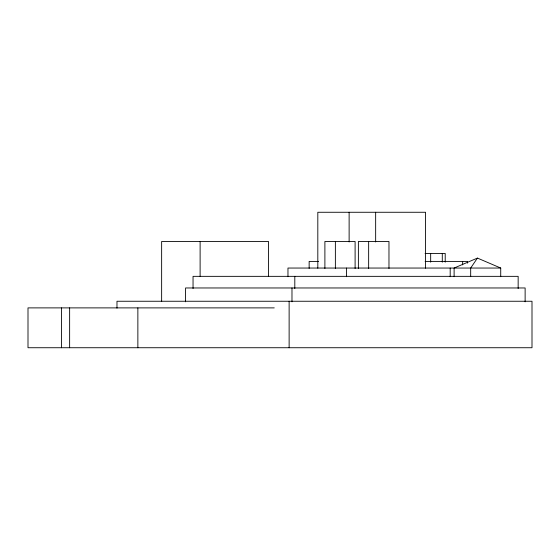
<?xml version="1.0" encoding="UTF-8"?>
<svg xmlns="http://www.w3.org/2000/svg" width="560" height="560" viewBox="0 0 560 560"><rect width="100%" height="100%" fill="white"/><g stroke="black" fill="none" stroke-linecap="round" stroke-linejoin="round"><path stroke-width="0.84" d="M425.061 253.442L445.214 253.442L445.214 262.171M318.57 261.408L309.148 261.408L309.148 268.38M425.11 261.408L467.453 261.408L467.453 263.151M500.724 276.71L500.724 268.044L287.966 268.044L287.966 276.71M274.253 307.888L28 307.888L28 347.732L532 347.732L532 301.252L116.977 301.252L116.977 308.133M477.47 258.09L500.724 268.044M525.126 301.826L525.126 287.966L185.577 287.966L185.577 301.826M518.154 288.533L518.154 276.346L193.046 276.346L193.046 288.533M470.68 276.71L470.68 268.044L477.414 258.09L454.111 268.044L454.111 276.71M462.644 261.408L462.644 264.894M450.191 268.044L450.191 276.71M442.288 253.442L442.288 262.171M430.668 253.442L430.668 262.171M425.558 268.205L425.558 212.268L317.814 212.268L317.814 268.205M388.969 268.485L388.969 241.486L358.386 241.486L358.386 268.485M375.655 212.268L375.655 241.983M368.648 241.486L368.648 268.485M355.103 268.485L355.103 241.486L324.891 241.486L324.891 268.485M349.125 212.268L349.125 241.983M346.57 268.044L346.57 276.71M335.377 241.486L335.377 268.485M294.805 276.346L294.805 288.533M291.984 287.966L291.984 301.826M289.128 301.252L289.128 347.732M268.513 276.318L268.513 241.486L161.637 241.486L161.637 301.574M200.116 241.486L200.116 276.318M137.865 307.888L137.865 347.732M69.636 307.888L69.636 347.732M61.537 307.888L61.537 347.732"/></g></svg>
